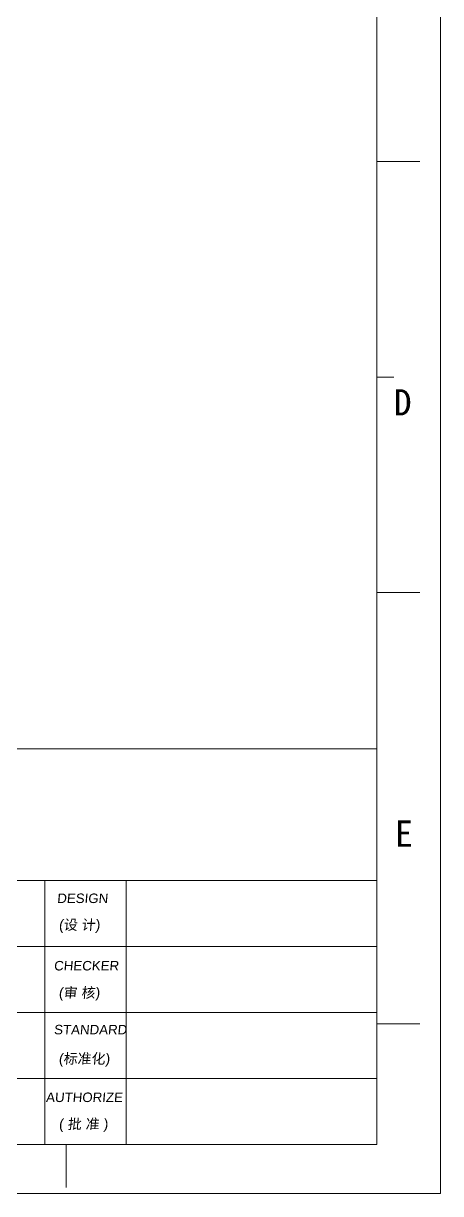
# Model space of a CAD drawing. Extents: x -144 to 4730, y -3845 to 502.
# Drawn here: x 1558.2 to 1603.7, y -3573 to -3445.2 of the extents above; entities that cross this region are included whole.
import ezdxf

# ---------------------------------------------------------------- set-up
doc = ezdxf.new("R2010")
doc.units = 0
doc.header["$LTSCALE"] = 15
doc.header["$MEASUREMENT"] = 0
doc.layers.add('轮廊线', color=7, linetype='CONTINUOUS', lineweight=13)
doc.styles.get("Standard").update_dxf_attribs({"font": 'txt', "width": 0.8})
doc.styles.add('标准', font='arial.ttf', dxfattribs={"oblique": 5})

# ---------------------------------------------------------------- blocks, each defined once
blk = doc.blocks.new('A4h')
at = {"layer": '轮廊线', "color": 7, "lineweight": 13}
for p, q in [((0, 0), (0, 175.716)), ((-4.813, 3.706), (-4.813, 172.01)), ((-4.813, 77.833), (-1.561, 77.833)), ((-4.813, 61.576), (-3.512, 61.576)), ((-4.813, 45.318), (-1.561, 45.318)), ((-4.813, 37.059), (-4.813, 33.158)), ((-4.813, 12.803), (-1.561, 12.803)), ((-252.81, 3.706), (-4.813, 3.706)), ((-28.223, 3.706), (-28.223, 0.454)), ((0, 0), (-257.518, 0))]:
    blk.add_line(p, q, dxfattribs=at)
at = {"layer": '轮廊线', "color": 7}
for s, p in [('D', (-3.529, 58.675)), ('E', (-3.435, 26.16))]:
    blk.add_text(s, height=1.977, dxfattribs=at).set_placement(p)

msp = doc.modelspace()

# ---------------------------------------------------------------- linework, layer by layer
at = {"layer": '轮廊线', "color": 7, "linetype": 'Continuous', "lineweight": 9}
for p, q in [((1471.538, -3524.431), (1596.746, -3524.431)), ((1471.538, -3524.431), (1596.746, -3524.431)), ((1471.538, -3538.838), (1596.746, -3538.838)), ((1471.538, -3538.838), (1596.746, -3538.838)), ((1560.541, -3538.838), (1560.541, -3567.653)), ((1560.541, -3538.838), (1560.541, -3567.653)), ((1569.394, -3538.838), (1569.394, -3567.653)), ((1569.394, -3538.838), (1569.394, -3567.653)), ((1471.538, -3546.042), (1596.746, -3546.042)), ((1471.538, -3546.042), (1596.746, -3546.042)), ((1471.538, -3553.246), (1596.746, -3553.246)), ((1471.538, -3553.246), (1596.746, -3553.246)), ((1471.538, -3560.45), (1596.746, -3560.45)), ((1471.538, -3560.45), (1596.746, -3560.45))]:
    msp.add_line(p, q, dxfattribs=at)
at = {"layer": '轮廊线'}
for p in [(1471.538, -3567.653), (1471.538, -3567.653), (1471.542, -3567.653), (1471.542, -3567.653), (1502.84, -3567.653), (1502.84, -3567.653), (1502.843, -3567.653), (1502.843, -3567.653)]:
    msp.add_line(p, (1596.746, -3567.653), dxfattribs=at)

# ---------------------------------------------------------------- block references
at = {"layer": '轮廊线', "ltscale": 0.5, "xscale": 1.448249236796528, "yscale": 1.448249236794847, "zscale": 1.44824923679417}
msp.add_blockref('A4h', (1603.716, -3573.02), dxfattribs=at)

# ---------------------------------------------------------------- texts
at = {"layer": '轮廊线', "color": 3, "lineweight": 9, "ltscale": 0.5, "style": '标准', "oblique": 5}
for s, p in [('DESIGN', (1561.848, -3541.29)), ('CHECKER', (1561.506, -3548.652)), ('STANDARD', (1561.506, -3555.631)), ('AUTHORIZE', (1560.631, -3563.022))]:
    msp.add_text(s, height=1.0381, dxfattribs=at).set_placement(p)
at = {"layer": '轮廊线', "color": 3, "style": '标准', "oblique": 5}
for s, p in [('(设 计)', (1562.039, -3544.217)), ('(审 核)', (1562.024, -3551.631)), ('(标准化)', (1562.024, -3558.835)), ('( 批 准 )', (1562.043, -3565.966))]:
    msp.add_text(s, height=1.1143, dxfattribs=at).set_placement(p)

doc.saveas('drawing.dxf')
